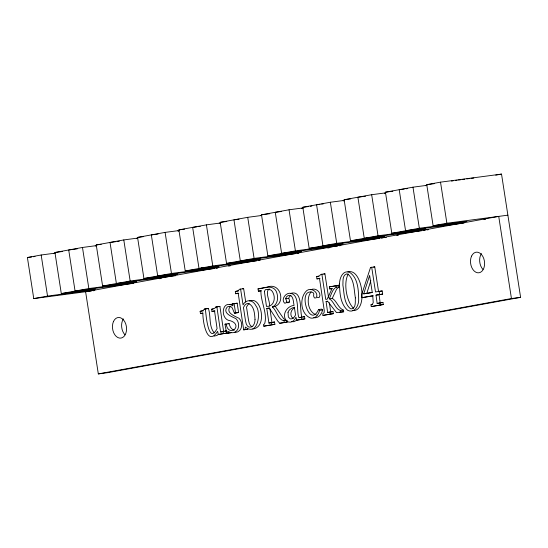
<?xml version="1.0" encoding="UTF-8"?>
<svg xmlns="http://www.w3.org/2000/svg" width="548" height="548" viewBox="0 0 548 548"><rect width="100%" height="100%" fill="white"/><g stroke="black" fill="none" stroke-linecap="round" stroke-linejoin="round"><path stroke-width="0.82" d="M286.33 302.345L286.488 300.729L285.707 298.79C286.008 296.434 288.447 294.735 290.755 295.523C293.68 297.728 293.255 302.147 294.071 305.373C286.837 306.024 281.199 315.162 286.693 321.073L288.597 322.08C292.029 322.868 294.783 320.128 295.975 317.189L296.694 320.176L304.852 318.847L304.51 316.607L298.955 317.682C296.105 311.47 300.27 293.338 289.365 293.242C284.96 293.557 281.001 299.831 284.597 303.195L285.933 302.955L286.33 302.345L289.378 301.941L289.536 300.325L288.755 298.386L289.166 297.064L290.844 295.331M363.721 293.817L369.619 275.425L372.25 292.427L363.721 293.817L366.009 293.516M370.825 280.631L366.776 293.413L372.202 292.529M379.065 294.735L380.196 303.017L377.147 303.421L376.01 295.139L382.668 294.077L382.182 290.933L375.517 291.94L371.702 267.266L370.523 267.486L361.502 295.098L361.906 297.708L373.304 295.783M313.771 317.669A13.289 8.939 82.5 0 0 319.991 315.312L321.594 312.997L322.697 310.004L319.642 310.401L318.546 313.401L316.943 315.716M322.697 310.004L321.601 309.106L318.552 309.51C309.298 330.245 296.605 286.926 313.004 292.495L313.799 293.776L313.593 296.002L314.244 297.585L314.819 298.05L316.237 297.783C319.148 292.564 311.319 286.947 306.764 290.604C299.002 297.578 300.42 314.271 310.723 318.073A13.289 8.939 82.5 0 0 316.943 315.716M339.561 312.223L343.685 311.764L343.438 310.161C335.903 312.531 334.636 301.496 329.225 298.742C331.656 294.358 332.636 286.323 339.233 286.823L338.986 285.22L329.437 286.81L329.766 288.947L332.054 288.638M329.225 298.742L332.273 298.338L336.643 289.049L339.233 286.823M289.378 301.941L288.981 302.551L287.645 302.791M214.282 332.889C208.637 326.526 211.021 316.121 208.411 308.497L204.329 309.086L203.274 310.374L200.123 311.333L200.458 313.518L202.746 313.216M216.864 306.798L220.577 331.978L223.632 331.581L219.912 306.394L215.83 306.99L214.782 308.277L211.624 309.236L211.96 311.422L215.008 311.017M230.345 306.51C225.064 312.648 234.77 316.175 239.038 318.306C242.654 321.779 242.812 329.081 238.099 331.677A14.618 9.837 82.5 0 1 234.941 332.294M348.233 274.096C343.254 282.754 346.398 301.551 353.57 308.339M311.141 291.796C305.859 297.989 307.86 312.209 316.107 314.689M218.364 334.349L216.94 335.472L214.021 336.123M294.714 307.818C290.584 309.442 289.248 316.059 293.221 318.443M296.769 320.196L294.016 321.697L291.646 321.676M287.042 320.285C278.542 323.231 277.507 310.942 272.356 306.976C278.261 304.304 278.603 296.386 276.171 291.173C272.527 284.501 263.739 287.919 258.019 288.885L258.382 291.228L261.437 290.824M272.356 306.976C286.748 305.709 281.309 280.85 266.664 287.351M53.93 253.56L55.19 253.149L41.169 254.998L27.4 257.512L33.757 298.591L91.427 290.974M95.242 246.018L96.503 245.614L82.481 247.463L54.944 252.491L61.301 293.57L95.181 289.2L83.981 291.2L47.532 296.084L33.757 298.591M219.179 223.413L220.44 223.002L206.418 224.858L178.881 229.879L185.238 270.965L219.056 266.636L201.965 269.445L171.469 273.473L143.925 278.5L137.569 237.414L165.106 232.393L179.128 230.544L177.867 230.948L179.032 230.927M384.429 193.266L385.689 192.862L371.667 194.711L344.13 199.739L350.487 240.819L384.306 236.496L367.215 239.298L336.719 243.333L309.175 248.354L302.818 207.274L330.355 202.246L344.377 200.397L343.117 200.801L344.281 200.78M425.741 185.731L427.002 185.327L412.98 187.176L385.443 192.197L391.799 233.284L425.618 228.961L408.527 231.763L378.031 235.791L350.487 240.819M311.045 289.714C315.525 287.084 321.991 292.803 319.292 297.379L317.874 297.646L317.292 297.18M269.411 288.981L268.369 289.365C265.444 294.194 270.075 300.763 269.513 306.003M229.941 304.448L232.818 304.078M249.47 300.893L253.258 300.407A11.344 7.631 82.5 0 1 259.04 305.503C262.882 312.874 263.328 327.663 252.779 329.026M320.018 278.494L316.97 278.898L316.628 276.658L319.566 275.74L320.833 274.411L324.916 273.822L328.56 297.345M238.716 293.324L235.667 293.728L235.318 291.488L238.298 290.563L239.565 289.234L243.648 288.645L245.716 302.017M347.802 271.972C362.358 267.198 368.523 311.552 352.816 310.606M290.536 293.406C303.174 289.433 299.386 311.593 302.003 317.285L299.715 317.587M235.667 293.728L238.168 293.05L243.682 329.848L247.984 329.218L246.737 329.444M316.97 278.898L319.477 278.22L324.286 310.709L324.053 312.778L322.704 313.792L322.95 315.388L333.287 313.655L332.951 311.47L327.636 312.449L326.087 301.503L327.54 301.126L336.506 312.627L343.685 311.764M303.256 316.943L304.51 316.607M258.382 291.228L260.923 290.543C260.478 301.421 267.862 313.648 264.561 323.984L263.526 324.423L263.794 326.183L274.884 324.313L274.521 321.964L268.931 323.053L266.787 308.483L269.212 308.045L277.733 321.06L279.761 323.265L287.316 322.046L287.131 320.875M220.577 331.978L226.166 330.896L226.516 333.136L218.357 334.472L217.611 331.321C206.795 348.138 202.534 320.011 202.897 312.908L200.458 313.518M224.899 331.239L226.166 330.896M272.616 322.477L274.521 321.964M332.951 311.47L330.691 312.052L329.389 302.722M329.766 288.947L332.17 288.344L327.197 299.167L325.765 299.427L321.868 274.219M211.96 311.422L214.508 310.791L217.077 328.567C208.041 346.131 205.795 311.757 205.363 308.901M377.147 303.421L382.922 302.359L383.264 304.537L371.249 306.579L370.975 304.818L372.572 303.982L373.229 302.544L372.763 295.728L361.906 297.708M380.881 302.852L382.922 302.359M261.006 215.638L261.752 215.467L247.73 217.323L220.193 222.344L226.55 263.424L260.369 259.101L243.278 261.91L212.782 265.938L185.238 270.965M261.074 288.481L265.862 287.508M61.301 293.57L88.844 288.549L119.341 284.515L136.431 281.713L102.613 286.035L96.256 244.956L123.793 239.928L137.815 238.079L136.555 238.483L137.719 238.462M226.55 263.424L254.094 258.403L284.59 254.375L301.681 251.566L267.862 255.889L261.506 214.809L289.043 209.781L303.065 207.932L301.804 208.343L302.969 208.315M391.799 233.284L419.343 228.256L455.792 223.372L466.992 221.371L433.112 225.749L426.755 184.662L440.524 182.155L501.523 174.093L520.6 297.338L107.477 372.695L98.325 373.907L85.604 291.742L498.728 216.385L511.448 298.544L98.325 373.907M495.735 175.148L501.523 174.093M102.613 286.035L130.157 281.008L166.606 276.124L177.805 274.123L143.925 278.5M267.862 255.889L295.406 250.868L331.855 245.984L343.055 243.983L309.175 248.354M433.112 225.749L446.88 223.235L507.88 215.172M159.543 278.72L161.228 278.411M228.612 266.116L230.263 265.814M327.759 248.032L329.41 247.73M384.771 237.633L386.422 237.332M396.814 235.435L398.499 235.126M426.906 229.948L428.563 229.646M483.918 219.543L485.569 219.241M242.613 288.83L243.648 288.645M323.882 274.007L324.916 273.822M373.572 267.082L374.75 266.862L378.565 291.536L382.182 290.933M232.612 303.873L237.161 303.195L238.606 312.518L234.414 313.134L232.297 308.038A5.514 3.713 82.5 0 0 229.708 306.298L227.297 306.907C222.015 313.052 231.722 316.573 235.989 318.703C239.606 322.183 239.757 329.485 235.051 332.081A14.618 9.837 82.5 0 1 230.352 332.444L227.701 331.232L228.132 333.068L231.181 332.663L226.632 333.342L224.995 324.217L226.105 324.019C228.585 338.26 243.983 325.361 230.448 320.758C219.577 319.902 221.625 298.687 232.996 305.887L232.612 303.873L237.161 303.195M208.411 308.497L204.329 309.086M218.878 306.585L219.912 306.394M333.3 286.262L338.986 285.22M234.414 313.134L238.606 312.518M376.01 295.139L382.668 294.077M228.05 323.813L229.153 323.615C229.701 326.403 231.277 329.485 234.256 330.218M218.357 334.472L226.516 333.136M243.682 329.848L244.935 329.622L245.422 327.067C257.471 336.65 261.643 313.038 255.991 305.907A11.344 7.631 82.5 0 0 250.21 300.811C247.169 300.236 244.244 302.174 243.059 304.928L240.599 289.049M263.794 326.183L274.884 324.313M279.761 323.265L287.316 322.046M296.694 320.176L304.852 318.847M322.95 315.388L333.287 313.655M371.249 306.579L383.264 304.537M226.632 333.342L228.132 333.068M451.518 181.1L453.121 180.854M455.525 180.491L457.046 180.265M458.56 180.045L460.834 179.717M462.348 179.497L464.622 179.189M426.755 184.662L434.174 183.683M404.294 189.019L399.211 189.69L405.568 230.77L464.026 223.05M405.986 188.793L407.685 188.567M385.443 192.197L392.861 191.218M362.132 196.664L357.899 197.225L364.256 238.305L421.864 230.694M363.831 196.444L365.523 196.218M344.13 199.739L350.727 198.862M319.977 204.315L316.586 204.76L322.943 245.84L379.709 238.346M321.669 204.089L323.361 203.863M302.818 207.274L308.586 206.507M310.237 206.295L311.887 206.075M281.206 211.514L275.274 212.295L281.631 253.375L337.547 245.99M261.506 214.809L269.753 213.72M239.044 219.159L233.962 219.83L240.319 260.916L295.386 253.642M220.193 222.344L226.79 221.474M196.883 226.81L192.649 227.372L199.006 268.452L256.615 260.841M198.582 226.584L200.273 226.358M178.881 229.879L184.649 229.119M158.112 234.01L151.337 234.907L157.694 275.986L214.46 268.486M137.569 237.414L143.336 236.654M115.957 241.654L110.025 242.442L116.382 283.522L175.689 275.685M117.649 241.435L119.341 241.209M96.256 244.956L101.202 244.298M77.186 248.861L68.712 249.977L75.069 291.057L133.527 283.337M54.944 252.491L62.362 251.511M27.4 257.512L31.633 256.95M33.332 256.731L35.024 256.505M423.563 230.468L425.255 230.249M381.401 238.12L383.093 237.894M339.239 245.764L340.938 245.545M297.084 253.416L298.776 253.19M258.314 260.615L260.005 260.389M216.152 268.26L217.844 268.041M93.064 290.762L94.756 290.536M370.523 267.486L374.75 266.862M316.628 276.658L318.909 276.356M235.318 291.488L238.373 291.084M258.019 288.885L260.307 288.577M329.437 286.81L332.485 286.412M215.83 306.99L218.118 306.688M285.707 298.79L288.755 298.386M211.624 309.236L213.145 309.031M200.123 311.333L203.171 310.928M266.787 308.483L269.835 308.086M326.087 301.503L327.615 301.304M370.975 304.818L372.496 304.62M224.995 324.217L229.153 323.615M327.636 312.449L329.163 312.25M268.931 323.053L271.219 322.751M511.448 298.544L520.6 297.338M343.438 310.161C338.267 308.106 336.965 301.215 332.273 298.338M286.029 320.32L283.631 318.662L275.404 306.572M413.117 229.975L414.48 230.907M371.804 237.51L373.167 238.442M330.492 245.045L331.855 245.984M247.867 260.115L249.23 261.054M206.555 267.65L207.918 268.589M165.243 275.192L166.606 276.124M82.618 290.262L83.981 291.2M251.977 326.67L250.45 325.587L249.319 323.539L248.58 320.505L246.497 307.024L248.121 304.483A8.104 5.453 82.5 0 1 249.203 303.626M318.552 309.51L319.642 310.401M440.524 182.155L446.88 223.235M412.98 187.176L419.343 228.256M371.667 194.711L378.031 235.791M379.134 291.331L379.62 294.475M379.874 302.756L380.216 304.941M366.968 237.716L367.215 239.298M330.355 202.246L336.719 243.333M340.383 310.565L340.63 312.161M335.938 285.624L336.184 287.227M329.903 311.874L330.239 314.059M289.043 209.781L295.406 250.868M301.455 317.011L301.804 319.244M283.994 320.69L284.261 322.443M269.959 308.88L271.979 322.649M271.472 322.368L271.835 324.717M247.73 217.323L254.094 258.403M234.112 303.599L235.551 312.922M223.118 331.3L223.468 333.54M206.418 224.858L212.782 265.938M201.719 267.862L201.965 269.445M165.106 232.393L171.469 273.473M123.793 239.928L130.157 281.008M82.481 247.463L88.844 288.549M41.169 254.998L47.532 296.084M124.917 334.746A10.398 6.994 82.5 0 1 123.41 318.902M482.952 269.431A10.398 6.994 82.5 0 1 481.445 253.587M466.889 178.874A24.948 0.61 -8.8 0 1 469.554 178.532M471.061 178.353A24.948 0.61 -8.8 0 1 473.828 178.073M339.541 283.761C339.657 292.851 340.322 303.948 347.665 310.305C354.741 313.826 359.104 305.017 358.666 299.119C358.488 289.858 357.967 277.528 349.281 272.096C342.548 270.137 339.493 278.48 339.541 283.761M355.371 297.872C355.07 301.366 356.323 307.27 352.015 308.825L350.521 308.743C343.733 303.428 344.254 292.885 342.877 285.083C343.212 281.508 342.082 275.514 346.473 273.952L347.864 274.048C354.474 279.576 353.946 290.022 355.371 297.872M264.403 291.365L266.465 306.407C273.918 306.839 275.815 298.27 273.068 292.851A6.35 4.274 82.5 0 0 270.472 289.81L266.362 289.385L265.321 289.769L264.403 291.365M255.019 319.505C255.128 322.964 253.32 328.197 248.922 327.074L247.401 325.992L246.271 323.937L245.531 320.909L243.442 307.428L245.072 304.887A8.104 5.453 82.5 0 1 248.607 303.578C254.382 306.127 254.608 314.018 255.019 319.505M288.022 312.298L288.364 317.025L290.173 318.847C292.742 319.34 294.591 316.984 295.55 314.908L294.351 307.181C291.742 307.997 288.906 309.524 288.022 312.298M113.518 321.429A10.398 6.994 82.5 0 0 119.265 338.048A10.398 6.994 82.5 0 0 125.745 323.93A10.398 6.994 82.5 0 0 113.518 321.429M471.554 256.115A10.398 6.994 82.5 0 0 477.301 272.733A10.398 6.994 82.5 0 0 483.788 258.615A10.398 6.994 82.5 0 0 471.554 256.115"/></g></svg>
